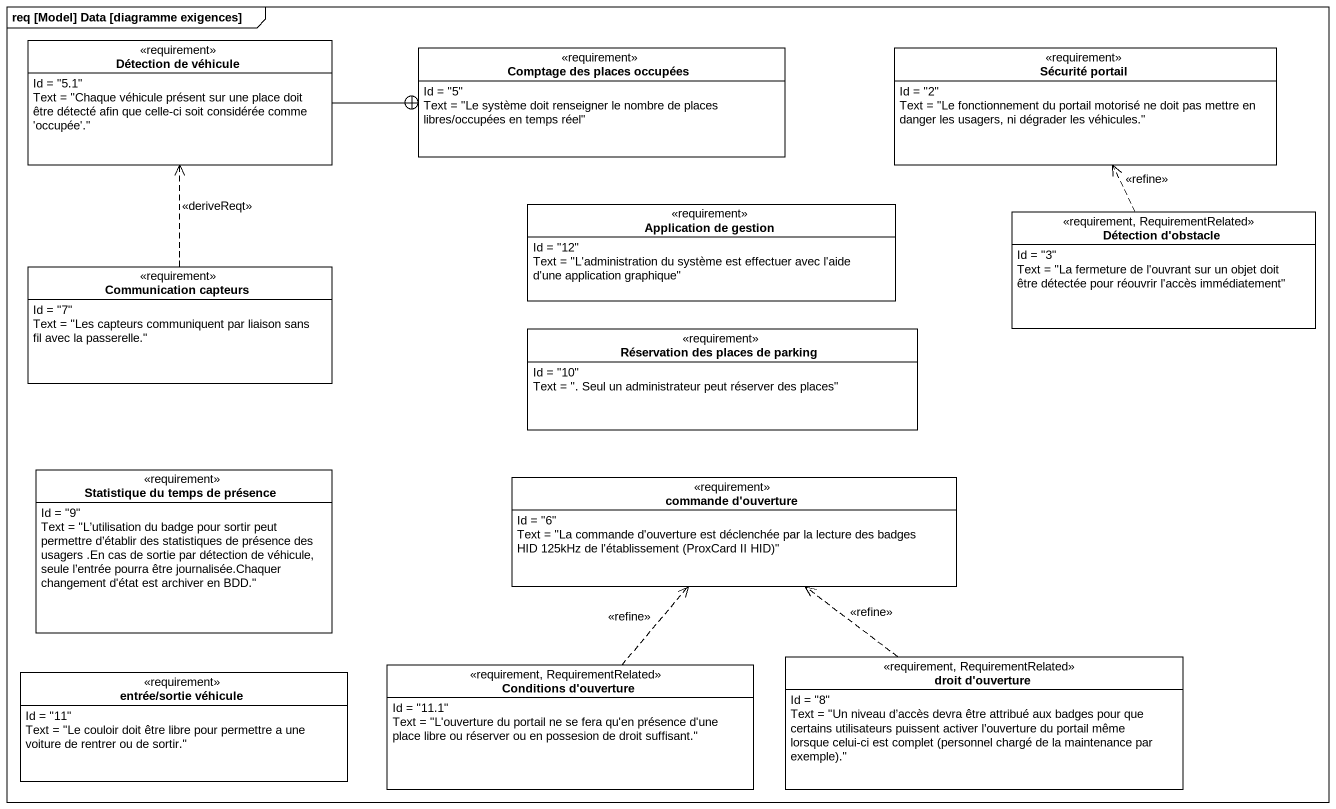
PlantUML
@startuml
mainframe req [Model] Data [diagramme exigences]
hide circle
hide empty members
class "Détection de véhicule" as Détection_de_véhicule <<requirement>> {
  Id = "5.1"
  Text = "Chaque véhicule présent sur une place doit être détecté afin que celle-ci soit considérée comme 'occupée'."
}
class "Comptage des places occupées" as Comptage_des_places_occupées <<requirement>> {
  Id = "5"
  Text = "Le système doit renseigner le nombre de places libres/occupées en temps réel"
}
class "Sécurité portail" as Sécurité_portail <<requirement>> {
  Id = "2"
  Text = "Le fonctionnement du portail motorisé ne doit pas mettre en danger les usagers, ni dégrader les véhicules."
}
class "Application de gestion" as Application_de_gestion <<requirement>> {
  Id = "12"
  Text = "L'administration du système est effectuer avec l'aide d'une application graphique"
}
class "Détection d'obstacle" as Détection_d_obstacle <<requirement, RequirementRelated>> {
  Id = "3"
  Text = "La fermeture de l'ouvrant sur un objet doit être détectée pour réouvrir l'accès immédiatement"
}
class "Communication capteurs" as Communication_capteurs <<requirement>> {
  Id = "7"
  Text = "Les capteurs communiquent par liaison sans fil avec la passerelle."
}
class "Réservation des places de parking" as Réservation_des_places_de <<requirement>> {
  Id = "10"
  Text = ". Seul un administrateur peut réserver des places"
}
class "Statistique du temps de présence" as Statistique_du_temps_de <<requirement>> {
  Id = "9"
  Text = "L’utilisation du badge pour sortir peut permettre d’établir des statistiques de présence des usagers .En cas de sortie par détection de véhicule, seule l’entrée pourra être journalisée.Chaquer changement d'état est archiver en BDD."
}
class "commande d'ouverture" as commande_d_ouverture <<requirement>> {
  Id = "6"
  {field} Text = "La commande d'ouverture est déclenchée par la lecture des badges HID 125kHz de l'établissement (ProxCard II HID)"
}
class "entrée/sortie véhicule" as entrée_sortie_véhicule <<requirement>> {
  Id = "11"
  Text = "Le couloir doit être libre pour permettre a une voiture de rentrer ou de sortir."
}
class "Conditions d'ouverture" as Conditions_d_ouverture <<requirement, RequirementRelated>> {
  Id = "11.1"
  Text = "L'ouverture du portail ne se fera qu'en présence d'une place libre ou réserver ou en possesion de droit suffisant."
}
class "droit d'ouverture" as droit_d_ouverture <<requirement, RequirementRelated>> {
  Id = "8"
  {field} Text = "Un niveau d’accès devra être attribué aux badges pour que certains utilisateurs puissent activer l’ouverture du portail même lorsque celui-ci est complet (personnel chargé de la maintenance par exemple)."
}
Détection_de_véhicule -right-+ Comptage_des_places_occupées
Détection_d_obstacle .up.> Sécurité_portail : <<refine>>
Communication_capteurs .up.> Détection_de_véhicule : <<deriveReqt>>
Conditions_d_ouverture .up.> commande_d_ouverture : <<refine>>
droit_d_ouverture .up.> commande_d_ouverture : <<refine>>
@enduml
